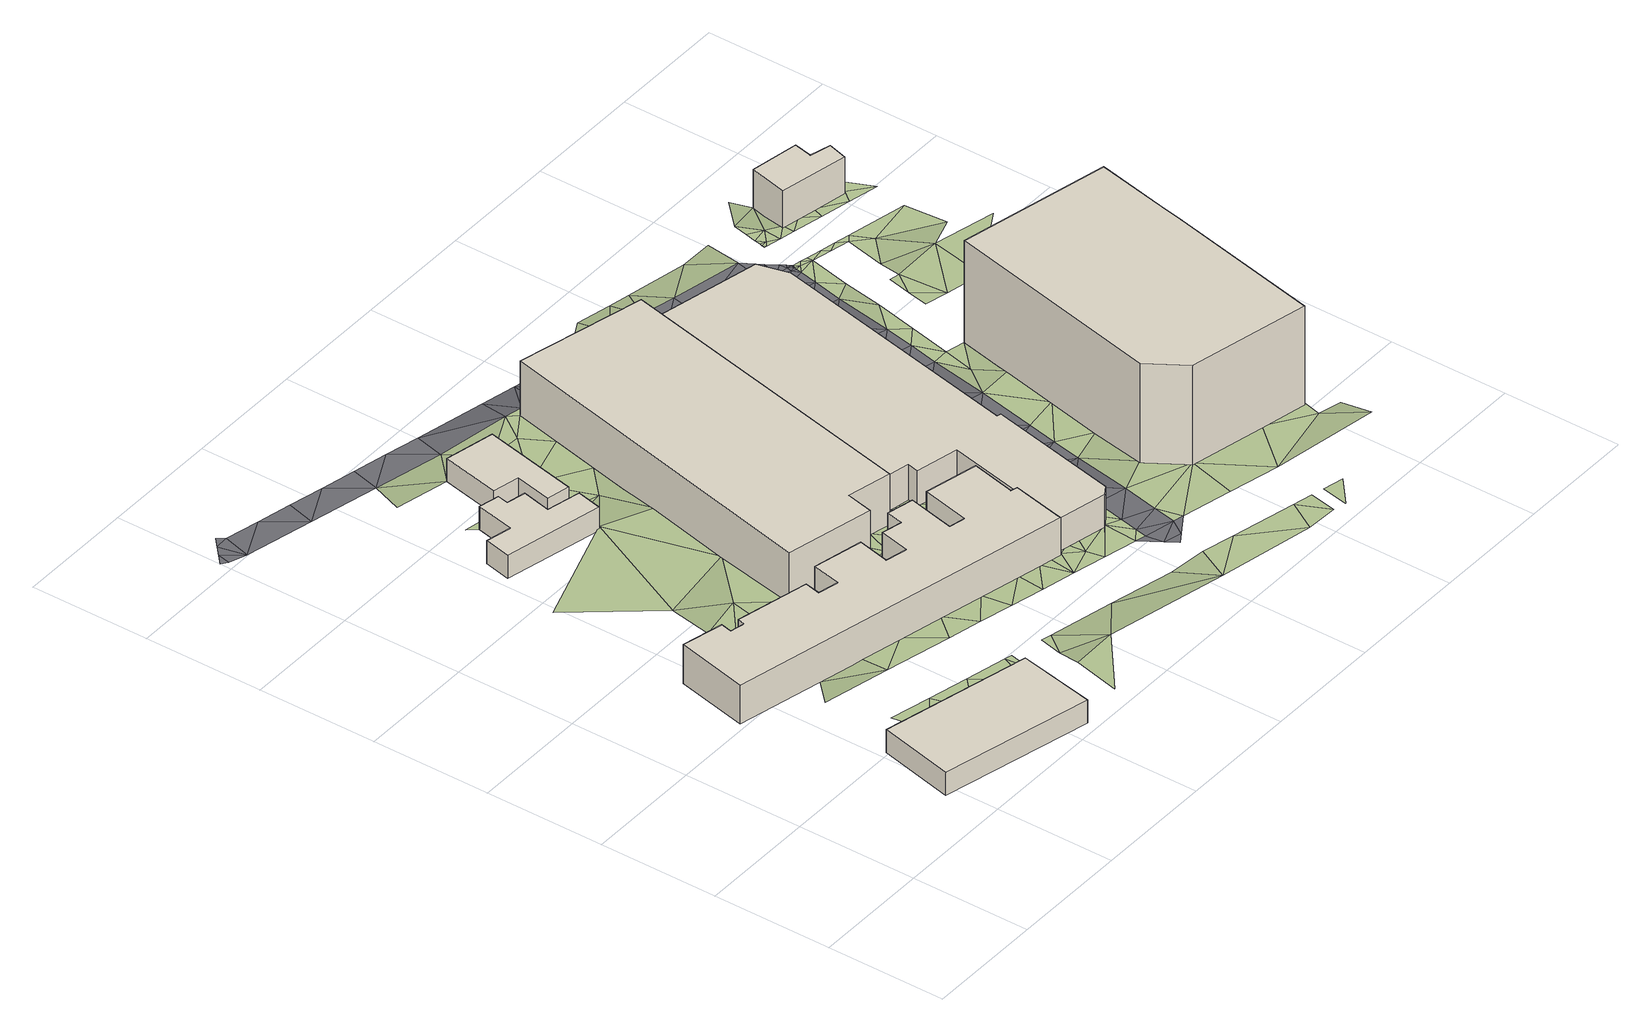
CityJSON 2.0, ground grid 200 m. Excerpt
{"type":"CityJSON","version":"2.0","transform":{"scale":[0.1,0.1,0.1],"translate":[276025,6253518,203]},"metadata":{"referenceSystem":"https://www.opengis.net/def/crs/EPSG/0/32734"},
"CityObjects":{
"building1":{"type":"Building","attributes":{"address":"Cape Town","building":"yes","building:levels":1,"building_height":4.1,"roof_height":13.6,"ground_height":9.5,"plus_code":"4FRW3CCW+G2G"},"geometry":[{"type":"Solid","lod":"1","boundaries":[[[[0,1,2,3]],[[1,4,5,2]],[[4,6,7,5]],[[6,0,3,7]],[[3,2,5,7]],[[6,4,1,0]]]]}]},
"building2":{"type":"Building","attributes":{"address":"Trafalgar Building Victoria Road Woodstock 7915 Cape Town","building":"apartments","building:levels":2,"building:flats":"8","building_height":6.9,"roof_height":15.96,"ground_height":9.06,"plus_code":"4FRW3CCW+J3M"},"geometry":[{"type":"Solid","lod":"1","boundaries":[[[[8,9,10,11]],[[9,12,13,10]],[[12,14,15,13]],[[14,16,17,15]],[[16,18,19,17]],[[18,20,21,19]],[[20,22,23,21]],[[22,24,25,23]],[[24,26,27,25]],[[26,28,29,27]],[[28,30,31,29]],[[30,32,33,31]],[[32,34,35,33]],[[34,36,37,35]],[[36,38,39,37]],[[38,40,41,39]],[[40,42,43,41]],[[42,44,45,43]],[[44,46,47,45]],[[46,48,49,47]],[[48,50,51,49]],[[50,52,53,51]],[[52,54,55,53]],[[54,56,57,55]],[[56,8,11,57]],[[11,10,13,15,17,19,21,23,25,27,29,31,33,35,37,39,41,43,45,47,49,51,53,55,57]],[[56,54,52,50,48,46,44,42,40,38,36,34,32,30,28,26,24,22,20,18,16,14,12,9,8]]]]}]},
"building3":{"type":"Building","attributes":{"building":"yes","building:levels":1,"building_height":4.1,"roof_height":11.99,"ground_height":7.89,"plus_code":"4FRW3CCW+R27"},"geometry":[{"type":"Solid","lod":"1","boundaries":[[[[58,59,60,61]],[[59,62,63,60]],[[62,64,65,63]],[[64,66,67,65]],[[66,68,69,67]],[[68,70,71,69]],[[70,72,73,71]],[[72,74,75,73]],[[74,76,77,75]],[[76,58,61,77]],[[61,60,63,65,67,69,71,73,75,77]],[[76,74,72,70,68,66,64,62,59,58]]]]}]},
"building4":{"type":"Building","attributes":{"address":"Wright Street Woodstock Cape Town","building":"house","building:levels":1,"building_height":4.1,"roof_height":11.99,"ground_height":7.89,"plus_code":"4FRW3CCW+V37"},"geometry":[{"type":"Solid","lod":"1","boundaries":[[[[78,79,80,81]],[[79,82,83,80]],[[82,84,85,83]],[[84,86,87,85]],[[86,88,89,87]],[[88,78,81,89]],[[81,80,83,85,87,89]],[[88,86,84,82,79,78]]]]}]},
"building5":{"type":"Building","attributes":{"address":"Woodstock Cape Town","building":"yes","building:levels":3,"building_height":9.7,"roof_height":17.73,"ground_height":8.03,"plus_code":"4FRW3CCW+Q4H"},"geometry":[{"type":"Solid","lod":"1","boundaries":[[[[90,91,92,93]],[[91,94,95,92]],[[94,96,97,95]],[[96,98,99,97]],[[98,100,101,99]],[[100,90,93,101]],[[93,92,95,97,99,101]],[[100,98,96,94,91,90]]]]}]},
"building6":{"type":"Building","attributes":{"address":"51 Station Street Woodstock 7915 Cape Town","building":"yes","building:levels":2,"building_height":6.9,"roof_height":15.09,"ground_height":8.19,"plus_code":"4FRW3CCW+Q65"},"geometry":[{"type":"Solid","lod":"1","boundaries":[[[[102,103,104,105]],[[103,106,107,104]],[[106,108,109,107]],[[108,110,111,109]],[[110,112,113,111]],[[112,114,115,113]],[[114,116,117,115]],[[116,118,119,117]],[[118,120,121,119]],[[120,122,123,121]],[[122,124,125,123]],[[124,126,127,125]],[[126,102,105,127]],[[105,104,107,109,111,113,115,117,119,121,123,125,127]],[[126,124,122,120,118,116,114,112,110,108,106,103,102]]]]}]},
"building7":{"type":"Building","attributes":{"address":"Victoria Road Woodstock 7915 Cape Town","building":"yes","building:levels":6,"building_height":18.1,"roof_height":26.9,"ground_height":8.8,"plus_code":"4FRW3CCW+J9F"},"geometry":[{"type":"Solid","lod":"1","boundaries":[[[[128,129,130,131]],[[129,132,133,130]],[[132,134,135,133]],[[134,136,137,135]],[[136,138,139,137]],[[138,140,141,139]],[[140,128,131,141]],[[131,130,133,135,137,139,141]],[[140,138,136,134,132,129,128]]]]}]},
"building8":{"type":"Building","attributes":{"address":"15 Station Street Woodstock Cape Town","building":"house","building:levels":2,"building_height":6.9,"roof_height":14.61,"ground_height":7.71,"plus_code":"4FRW3CCW+VCC"},"geometry":[{"type":"Solid","lod":"1","boundaries":[[[[142,143,144,145]],[[143,146,147,144]],[[146,148,149,147]],[[148,150,151,149]],[[150,152,153,151]],[[152,142,145,153]],[[145,144,147,149,151,153]],[[152,150,148,146,143,142]]]]}]},
"terrain1":{"type":"TINRelief","geometry":[{"type":"CompositeSurface","lod":"1","boundaries":[[[154,155,156]],[[154,156,157]],[[158,159,160]],[[154,157,161]],[[160,159,162]],[[163,164,165]],[[166,161,157]],[[167,168,169]],[[170,169,171]],[[162,159,172]],[[173,164,163]],[[171,169,168]],[[164,173,166]],[[171,174,170]],[[175,161,166]],[[166,173,176]],[[172,159,177]],[[176,175,166]],[[174,178,179]],[[180,168,40]],[[168,180,171]],[[36,40,38]],[[175,176,181]],[[40,36,34]],[[34,180,40]],[[182,174,171]],[[172,177,183]],[[184,185,186]],[[180,182,171]],[[187,180,34]],[[188,183,177]],[[186,189,184]],[[182,178,174]],[[74,190,191]],[[192,193,189]],[[72,190,74]],[[186,192,189]],[[32,187,34]],[[190,72,79]],[[194,72,70]],[[188,195,183]],[[79,72,194]],[[194,70,68]],[[84,68,66]],[[78,196,197]],[[64,84,66]],[[195,188,198]],[[82,79,194]],[[30,26,32]],[[30,28,26]],[[84,82,68]],[[68,82,194]],[[192,186,199]],[[32,200,187]],[[64,86,84]],[[178,182,201]],[[200,32,26]],[[178,202,64]],[[195,198,203]],[[196,78,204]],[[202,86,64]],[[201,202,178]],[[26,205,200]],[[203,198,206]],[[86,202,207]],[[205,22,200]],[[208,200,22]],[[209,199,186]],[[78,88,204]],[[203,206,210]],[[208,22,211]],[[201,212,202]],[[202,212,207]],[[18,16,213]],[[210,206,214]],[[211,22,20]],[[213,16,215]],[[207,216,88]],[[213,215,20]],[[217,210,214]],[[211,20,218]],[[219,207,212]],[[20,215,14]],[[219,216,207]],[[214,220,217]],[[209,221,199]],[[204,88,222]],[[20,223,218]],[[223,20,14]],[[214,224,220]],[[224,214,225]],[[226,218,227]],[[228,229,226]],[[227,218,223]],[[222,88,216]],[[228,226,227]],[[229,228,230]],[[231,220,232]],[[230,233,229]],[[233,230,234]],[[232,220,224]],[[234,235,233]],[[227,236,228]],[[14,237,223]],[[235,234,238]],[[223,236,227]],[[238,239,235]],[[239,238,240]],[[240,241,239]],[[224,242,232]],[[241,240,243]],[[223,237,236]],[[243,244,241]],[[219,90,216]],[[244,243,245]],[[221,209,246]],[[247,244,245]],[[248,237,14]],[[247,245,249]],[[224,225,250]],[[251,247,249]],[[90,222,216]],[[251,249,252]],[[253,254,255]],[[256,236,237]],[[252,257,251]],[[224,250,242]],[[257,252,258]],[[258,259,257]],[[254,253,260]],[[259,258,261]],[[260,262,254]],[[261,263,259]],[[264,250,225]],[[263,261,265]],[[265,266,263]],[[266,265,267]],[[90,268,222]],[[267,269,266]],[[260,270,262]],[[248,271,237]],[[246,209,272]],[[269,267,273]],[[270,248,262]],[[273,274,269]],[[274,273,275]],[[276,274,275]],[[277,276,275]],[[276,277,278]],[[278,277,279]],[[280,268,90]],[[264,281,282]],[[283,278,279]],[[264,282,250]],[[283,279,284]],[[248,270,285]],[[271,248,285]],[[284,286,283]],[[286,284,287]],[[287,288,286]],[[288,287,289]],[[289,290,288]],[[290,289,291]],[[268,280,292]],[[291,293,290]],[[282,294,250]],[[295,271,285]],[[296,293,291]],[[293,296,297]],[[250,294,298]],[[297,296,299]],[[300,297,299]],[[300,299,301]],[[302,272,209]],[[303,300,301]],[[303,301,304]],[[304,305,303]],[[306,305,304]],[[305,306,307]],[[308,292,280]],[[307,306,309]],[[309,310,307]],[[310,309,311]],[[298,294,312]],[[313,310,311]],[[311,314,313]],[[314,315,313]],[[315,314,316]],[[316,317,315]],[[312,318,298]],[[319,317,316]],[[317,319,320]],[[320,319,321]],[[322,320,321]],[[308,323,292]],[[324,322,321]],[[322,324,325]],[[325,324,326]],[[326,327,325]],[[326,328,327]],[[328,326,329]],[[329,330,328]],[[318,312,331]],[[332,333,334]],[[330,329,335]],[[336,330,335]],[[335,337,336]],[[337,338,336]],[[338,337,339]],[[339,340,338]],[[340,339,341]],[[323,308,342]],[[343,340,341]],[[340,343,344]],[[345,318,331]],[[344,343,346]],[[346,347,344]],[[347,346,348]],[[349,347,348]],[[350,349,348]],[[350,351,349]],[[352,351,350]],[[351,352,353]],[[354,353,352]],[[352,355,354]],[[345,331,356]],[[355,357,354]],[[358,323,342]],[[359,357,355]],[[357,359,360]],[[361,272,302]],[[359,362,360]],[[362,363,360]],[[362,364,363]],[[364,362,365]],[[366,364,365]],[[356,367,345]],[[366,365,368]],[[368,369,366]],[[370,369,368]],[[369,370,371]],[[342,372,358]],[[370,373,371]],[[373,370,374]],[[374,375,373]],[[374,376,375]],[[376,377,375]],[[367,356,378]],[[377,376,379]],[[380,377,379]],[[381,334,333]],[[380,379,382]],[[378,383,367]],[[382,384,380]],[[385,384,382]],[[384,385,386]],[[386,385,387]],[[387,388,386]],[[372,389,358]],[[388,387,390]],[[388,390,391]],[[334,381,392]],[[383,378,393]],[[390,394,391]],[[394,395,391]],[[394,396,395]],[[383,393,397]],[[396,394,398]],[[398,399,396]],[[400,361,302]],[[398,401,399]],[[401,402,399]],[[402,401,403]],[[389,372,404]],[[402,403,405]],[[406,397,393]],[[405,403,407]],[[397,406,408]],[[407,409,405]],[[410,411,412]],[[413,381,333]],[[409,407,414]],[[414,415,409]],[[406,411,408]],[[415,414,416]],[[416,417,415]],[[418,419,392]],[[417,416,420]],[[420,421,417]],[[422,412,411]],[[421,420,423]],[[423,424,421]],[[406,422,411]],[[422,425,412]],[[424,423,426]],[[426,427,424]],[[427,426,428]],[[404,429,389]],[[428,430,427]],[[430,428,431]],[[431,432,430]],[[400,433,361]],[[431,434,432]],[[434,435,432]],[[381,418,392]],[[435,434,436]],[[436,437,435]],[[437,436,438]],[[438,439,437]],[[440,425,422]],[[439,438,441]],[[425,440,442]],[[441,443,439]],[[443,441,444]],[[445,429,404]],[[444,446,443]],[[446,444,447]],[[448,446,447]],[[448,447,449]],[[449,450,448]],[[450,449,451]],[[451,452,450]],[[452,451,118]],[[118,453,452]],[[442,440,454]],[[118,455,453]],[[456,453,455]],[[429,445,457]],[[458,419,418]],[[455,118,459]],[[445,456,455]],[[419,458,460]],[[461,445,455]],[[461,455,459]],[[462,381,413]],[[463,464,465]],[[461,457,445]],[[454,440,466]],[[461,459,467]],[[468,469,470]],[[466,471,454]],[[467,472,461]],[[457,461,473]],[[463,474,464]],[[475,471,466]],[[460,476,477]],[[471,475,478]],[[473,461,472]],[[460,458,476]],[[479,478,475]],[[480,473,472]],[[475,481,479]],[[477,476,482]],[[481,483,479]],[[474,463,484]],[[485,381,462]],[[484,463,486]],[[483,481,487]],[[488,473,480]],[[489,483,487]],[[482,476,490]],[[491,489,487]],[[492,482,493]],[[482,490,493]],[[486,494,484]],[[489,491,495]],[[496,488,480]],[[497,485,462]],[[494,486,498]],[[495,491,499]],[[500,492,493]],[[499,501,495]],[[500,502,492]],[[503,497,462]],[[493,490,134]],[[134,500,493]],[[504,501,499]],[[505,502,500]],[[501,504,506]],[[502,505,507]],[[498,508,494]],[[509,488,496]],[[485,497,510]],[[511,496,506]],[[506,504,511]],[[512,507,505]],[[511,509,496]],[[497,503,513]],[[514,507,512]],[[498,515,508]],[[516,514,512]],[[516,517,514]],[[508,515,518]],[[519,520,521]],[[517,516,522]],[[517,522,523]],[[524,523,525]],[[525,526,524]],[[527,528,526]],[[527,526,525]],[[522,525,523]],[[529,527,525]],[[521,530,519]],[[530,531,519]],[[525,522,529]],[[522,532,529]],[[533,534,535]],[[536,532,522]],[[535,537,533]],[[538,533,537]],[[539,538,537]],[[536,522,540]],[[535,541,537]],[[539,537,542]],[[543,539,542]],[[521,544,530]],[[537,541,542]],[[536,540,545]],[[546,543,542]],[[544,547,530]],[[521,548,544]],[[542,541,549]],[[550,545,540]],[[551,549,541]],[[547,552,550]],[[542,553,546]],[[545,550,554]],[[552,547,544]],[[542,549,553]],[[551,555,549]],[[552,554,550]],[[556,546,553]],[[557,555,551]],[[557,558,555]],[[559,554,552]],[[560,552,544]],[[548,561,544]],[[562,558,557]],[[552,560,559]],[[558,562,563]],[[562,564,563]],[[565,566,567]],[[567,563,564]],[[568,565,569]],[[569,565,567]]]}]},
"road1":{"type":"Road","attributes":{"highway":"residential","name":"Wright Street","surface":"asphalt","lanes":2,"width":4.8},"geometry":[{"type":"MultiSurface","lod":"1","boundaries":[[[570,571,572]],[[573,574,575]],[[571,576,572]],[[577,578,222]],[[515,509,579]],[[473,463,457]],[[580,196,581]],[[358,582,323]],[[268,577,222]],[[583,196,580]],[[578,204,222]],[[498,488,515]],[[204,584,196]],[[583,585,570]],[[358,465,582]],[[571,570,585]],[[583,580,586]],[[463,465,429]],[[587,323,582]],[[509,515,488]],[[457,463,429]],[[587,577,268]],[[574,570,572]],[[587,268,292]],[[570,574,573]],[[429,465,389]],[[465,358,389]],[[498,473,488]],[[323,587,292]],[[581,196,584]],[[473,498,486]],[[463,473,486]],[[585,583,586]],[[584,204,578]]]}]},
"road2":{"type":"Road","attributes":{"highway":"residential","name":"Station Street","surface":"asphalt","lanes":1,"width":5.2,"oneway":"yes"},"geometry":[{"type":"MultiSurface","lod":"1","boundaries":[[[588,333,332]],[[588,332,589]],[[588,589,590]],[[591,523,592]],[[579,509,593]],[[526,592,524]],[[482,466,440]],[[331,419,356]],[[481,502,487]],[[475,482,492]],[[294,392,312]],[[477,482,440]],[[499,514,504]],[[499,507,514]],[[393,460,406]],[[294,282,334]],[[487,507,491]],[[332,334,282]],[[475,492,481]],[[419,460,378]],[[392,331,312]],[[592,526,594]],[[517,504,514]],[[595,596,594]],[[509,511,591]],[[528,527,595]],[[526,528,594]],[[597,594,596]],[[594,528,595]],[[593,597,579]],[[524,592,523]],[[594,593,592]],[[593,591,592]],[[597,593,594]],[[477,406,460]],[[356,419,378]],[[477,440,422]],[[523,591,517]],[[504,517,511]],[[281,332,282]],[[589,332,281]],[[331,392,419]],[[281,264,589]],[[502,481,492]],[[482,475,466]],[[392,294,334]],[[507,499,491]],[[509,591,593]],[[517,591,511]],[[507,487,502]],[[406,477,422]],[[378,460,393]]]}]}
},
"vertices":[
[4133,3,229],[4392,1291,229],[4392,1291,639],[4133,3,639],[1883,1875,229],[1883,1875,639],[1584,605,229],[1584,605,639],
[7245,3556,185],[7134,3581,185],[7134,3581,875],[7245,3556,875],[7302,4322,185],[7302,4322,875],[6403,4524,185],[6403,4524,875],[6220,3721,185],[6220,3721,875],[5950,3780,185],[5950,3780,875],[6129,4567,185],[6129,4567,875],[5683,4668,185],[5683,4668,875],[5618,4382,185],[5618,4382,875],[5269,4460,185],[5269,4460,875],[5153,3950,185],[5153,3950,875],[4790,4032,185],[4790,4032,875],[4912,4568,185],[4912,4568,875],[4074,4756,185],[4074,4756,875],[3964,4269,185],[3964,4269,875],[3614,4348,185],[3614,4348,875],[3674,4612,185],[3674,4612,875],[2437,4889,185],[2437,4889,875],[2407,4764,185],[2407,4764,875],[2165,4818,185],[2165,4818,875],[2207,5002,185],[2207,5002,875],[1511,5168,185],[1511,5168,875],[1230,3956,185],[1230,3956,875],[7049,2644,185],[7049,2644,875],[7062,2723,185],[7062,2723,875],
[2204,9136,68],[2105,8696,68],[2105,8696,478],[2204,9136,478],[3772,8323,68],[3772,8323,478],[3869,8750,68],[3869,8750,478],[3298,8878,68],[3298,8878,478],[3408,9360,68],[3408,9360,478],[3086,9432,68],[3086,9432,478],[3127,9616,68],[3127,9616,478],[2780,9694,68],[2780,9694,478],[2633,9040,68],[2633,9040,478],
[3397,10725,68],[3186,9742,68],[3186,9742,478],[3397,10725,478],[3633,9647,68],[3633,9647,478],[3500,9028,68],[3500,9028,478],[3889,8946,68],[3889,8946,478],[4232,10547,68],[4232,10547,478],
[5227,10796,82],[3925,5095,82],[3925,5095,1052],[5227,10796,1052],[5394,4762,82],[5394,4762,1052],[5496,5214,82],[5496,5214,1052],[6238,5046,82],[6238,5046,1052],[7389,10275,82],[7389,10275,1052],
[7245,3556,98],[7062,2723,98],[7062,2723,788],[7245,3556,788],[7946,2532,98],[7946,2532,788],[8099,2634,98],[8099,2634,788],[8567,4825,98],[8567,4825,788],[8497,4839,98],[8497,4839,788],[9420,9151,98],[9420,9151,788],[9289,9673,98],[9289,9673,788],[7366,10089,98],[7366,10089,788],[6315,5282,98],[6315,5282,788],[6842,5169,98],[6842,5169,788],[6799,4977,98],[6799,4977,788],[7521,4821,98],[7521,4821,788],
[12455,4521,159],[12551,5000,159],[12551,5000,1969],[12455,4521,1969],[12793,6156,159],[12793,6156,1969],[10243,6714,159],[10243,6714,1969],[9436,3028,159],[9436,3028,1969],[9848,2397,159],[9848,2397,1969],[11893,1954,159],[11893,1954,1969],
[11078,11044,50],[10920,10410,50],[10920,10410,740],[11078,11044,740],[12079,10179,50],[12079,10179,740],[12171,10502,50],[12171,10502,740],[11821,10593,50],[11821,10593,740],[11888,10903,50],[11888,10903,740],
[3252,2134,231],[2570,2291,231],[2663,1693,231],[3442,1512,231],[2304,3258,231],[3426,3000,231],[2685,3628,185],[3933,1976,231],[3412,3464,231],[4432,434,303],[4263,647,303],[4133,3,303],[4392,1291,234],[2827,4802,185],[3217,4714,185],[2814,5202,185],[2646,5566,185],[3423,5704,185],[4140,3300,231],[4589,1111,234],[2834,6329,134],[4614,1819,234],[4668,1450,234],[4548,2741,234],[3772,8323,134],[1786,7656,134],[3925,5095,185],[4747,1789,234],[4250,6520,134],[4867,3136,234],[5102,887,303],[4920,107,303],[5900,906,303],[4614,4939,185],[5109,2612,234],[5192,1276,234],[2990,9778,68],[2657,9838,68],[5444,1629,234],[5283,1666,234],[3356,9585,68],[5594,2972,234],[2742,11480,8],[2492,10925,68],[5671,2483,234],[6545,1377,234],[5394,4762,185],[4576,7945,142],[4407,8793,82],[6268,2820,234],[3910,11216,8],[5618,4381,185],[6232,2353,234],[4060,9746,68],[5496,5214,185],[7922,442,315],[6659,2732,234],[5867,5130,185],[4871,9236,82],[6039,4170,185],[6793,2224,239],[6312,4122,185],[4770,10508,82],[6854,2688,239],[6238,5046,185],[5049,10016,82],[7049,2644,239],[7646,1125,239],[5078,10951,82],[6500,4863,185],[7296,2386,239],[7354,2095,239],[6281,5241,185],[6408,5169,185],[6315,5282,185],[6302,5339,185],[6337,5380,185],[7062,2723,239],[7257,2680,239],[6324,5437,185],[6358,5478,185],[6345,5534,185],[6578,5226,185],[6799,4977,195],[6379,5575,185],[6367,5632,185],[6401,5673,185],[6388,5730,185],[7453,2638,239],[6422,5771,185],[6410,5827,185],[6443,5869,185],[8196,999,315],[6431,5925,185],[7302,4322,195],[6465,5966,185],[7946,2532,239],[6453,6023,142],[6486,6064,142],[7245,3556,195],[7174,3757,195],[7134,3581,195],[6842,5169,195],[6474,6120,142],[6507,6162,142],[6496,6218,142],[7314,3872,195],[6529,6259,142],[7214,3932,195],[6517,6316,142],[7915,1965,239],[6550,6357,142],[6539,6413,142],[6572,6455,142],[5370,10885,82],[6560,6511,142],[7383,4188,195],[7190,4892,195],[8746,872,315],[6593,6552,142],[6582,6609,142],[6614,6650,142],[6596,6674,142],[6625,6699,142],[6611,6740,142],[6636,6748,142],[5616,10702,82],[8090,1925,239],[8131,2121,239],[6625,6806,142],[6657,6845,142],[7452,4505,195],[6640,6872,142],[6668,6898,142],[6654,6937,142],[6680,6950,142],[6669,7003,142],[6703,7055,142],[5662,10819,82],[6683,7069,142],[8194,2423,239],[7521,4821,195],[6714,7108,142],[6698,7135,142],[8099,2634,239],[6726,7160,142],[6712,7200,142],[6737,7213,142],[9551,124,314],[6727,7266,142],[6749,7265,142],[6734,7299,142],[6760,7318,159],[6741,7332,142],[5919,10629,82],[6772,7371,159],[6756,7398,159],[6783,7423,159],[8298,2921,239],[6770,7463,159],[6795,7476,159],[6784,7529,159],[6818,7581,159],[6799,7595,159],[8216,3182,239],[6829,7633,159],[6813,7660,159],[6841,7686,159],[6828,7726,159],[6246,10687,82],[6857,7761,159],[6842,7792,159],[6873,7836,159],[6857,7858,159],[6864,7890,159],[6890,7911,159],[6871,7923,159],[8402,3419,239],[8597,1809,239],[8773,1769,239],[8679,2200,239],[6898,7948,159],[6886,7989,159],[6906,7986,159],[6893,8022,159],[6914,8023,159],[6900,8055,159],[6923,8061,159],[6265,10545,82],[6931,8099,159],[6915,8121,159],[8333,3729,195],[6939,8136,159],[6929,8186,159],[6955,8211,159],[6944,8252,159],[6972,8286,159],[6958,8318,159],[6988,8361,159],[6973,8383,159],[6980,8416,159],[7005,8437,159],[8506,3917,195],[6987,8449,159],[6539,10621,82],[7013,8474,159],[6994,8482,159],[9847,620,314],[7021,8512,159],[7002,8515,98],[7009,8548,98],[7029,8549,98],[7016,8581,98],[8409,4081,195],[7038,8587,98],[7023,8614,98],[7054,8662,98],[7030,8646,98],[6611,10462,82],[7045,8712,98],[7070,8737,98],[7056,8761,98],[7079,8774,98],[7066,8810,98],[8557,4166,195],[7087,8812,98],[7077,8859,98],[9848,2397,236],[7103,8887,98],[8484,4433,195],[7088,8907,98],[7115,8940,98],[7099,8956,98],[7126,8992,98],[7109,9005,98],[6831,10555,98],[7138,9045,98],[7120,9054,98],[8804,2802,239],[8609,4415,195],[7149,9097,98],[7131,9103,98],[7142,9152,98],[8526,4629,195],[7161,9150,98],[7152,9200,98],[10085,101,314],[7172,9202,98],[7163,9249,98],[7184,9255,98],[7000,10368,98],[7174,9298,98],[8661,4664,195],[7195,9307,98],[8546,4727,195],[7185,9347,98],[8497,4839,195],[8567,4825,195],[8518,4937,195],[9628,1574,236],[7206,9356,98],[7195,9396,98],[7216,9405,98],[7206,9445,98],[9436,3028,236],[9011,3795,195],[7227,9454,98],[7217,9493,98],[8713,4913,195],[7238,9503,98],[7228,9542,98],[8554,5109,195],[7248,9551,98],[7238,9591,98],[7259,9600,98],[7123,10489,98],[7249,9640,98],[7270,9649,98],[7260,9689,98],[10169,547,314],[7280,9698,98],[7271,9738,98],[7291,9747,98],[7281,9786,98],[7302,9796,98],[7292,9835,98],[8817,5411,195],[7312,9844,98],[8612,5378,195],[7303,9884,98],[7323,9893,98],[7389,10275,98],[7314,9933,98],[7334,9942,98],[7324,9982,98],[7345,9991,98],[7335,10031,98],[7355,10040,98],[7346,10079,98],[7357,10128,98],[8728,5917,195],[7424,10123,98],[7367,10177,98],[7415,10422,98],[9637,3950,194],[7464,10068,98],[9115,4292,195],[7535,10159,98],[10482,1380,236],[7528,10920,98],[7132,11274,26],[6944,11049,26],[8921,5909,195],[7561,10046,98],[10300,47,314],[10727,419,314],[10384,497,314],[8785,6187,159],[7757,10004,98],[7999,10290,98],[7486,11462,26],[9025,6407,159],[9839,4871,194],[9218,4788,195],[8843,6456,159],[8901,6726,159],[8148,9920,98],[9128,6905,159],[9425,5781,194],[8958,6995,159],[8075,11333,26],[11111,2123,236],[8111,10790,98],[9232,7403,159],[8583,10158,98],[9074,7534,159],[10041,5793,194],[9336,7902,159],[9632,6774,159],[9794,6266,159],[8427,11267,26],[9189,8073,159],[9289,9673,115],[11819,1649,244],[8694,10661,98],[9440,8400,159],[9913,6786,159],[9305,8612,115],[9736,7271,159],[12192,991,337],[9544,8898,115],[10068,7488,159],[9420,9151,115],[9839,7767,159],[9432,11042,50],[9751,9894,115],[11893,1954,244],[9647,9396,115],[10222,8189,159],[12207,1552,244],[10046,8761,115],[9860,10402,115],[10377,8891,115],[10150,9257,115],[9999,11036,50],[10708,8031,159],[10630,7675,159],[11021,7590,159],[10532,9593,115],[10212,9558,115],[10233,9656,115],[10331,9663,115],[10243,9705,115],[10283,9747,115],[10253,9754,115],[10410,9721,115],[10957,8386,159],[10794,8422,159],[10538,9694,115],[10385,10370,115],[10374,10321,115],[10404,10315,115],[10793,9640,115],[10486,10373,115],[10396,10419,115],[10417,10516,115],[10862,9520,115],[10659,10261,115],[10689,10559,115],[10460,10712,115],[11824,8399,175],[11048,9586,115],[10512,10950,115],[11043,8776,115],[11646,7453,159],[10920,10410,115],[11192,9448,115],[10914,10207,115],[11473,9192,115],[11078,11043,50],[11303,9532,115],[11210,10353,115],[10971,11397,50],[11425,10099,115],[11500,10295,115],[12322,9316,123],[12378,8601,123],[12865,8151,175],[11935,9991,123],[12079,10179,123],[12445,9883,123],[11888,10903,123],[11821,10593,123],[12171,10502,123],[11933,11089,61],[12307,11037,61],
[405,12009,15],[530,12473,15],[302,12459,15],[109,12116,15],[155,12324,15],[7,12189,15],[450,12595,15],[5195,11437,14],[4029,11696,8],[10058,10091,115],[2280,12084,8],[2863,11955,8],[6361,11179,14],[1573,11744,15],[3446,11826,8],[1113,12343,15],[1697,12214,15],[5778,11308,14],
[8436,1553,239],[8131,1629,239],[8254,1436,239],[9930,9530,115],[10160,9697,115],[9964,9812,115],[10188,9775,115],[10255,9789,115],[10228,9831,115],[10173,9915,115]
]}
